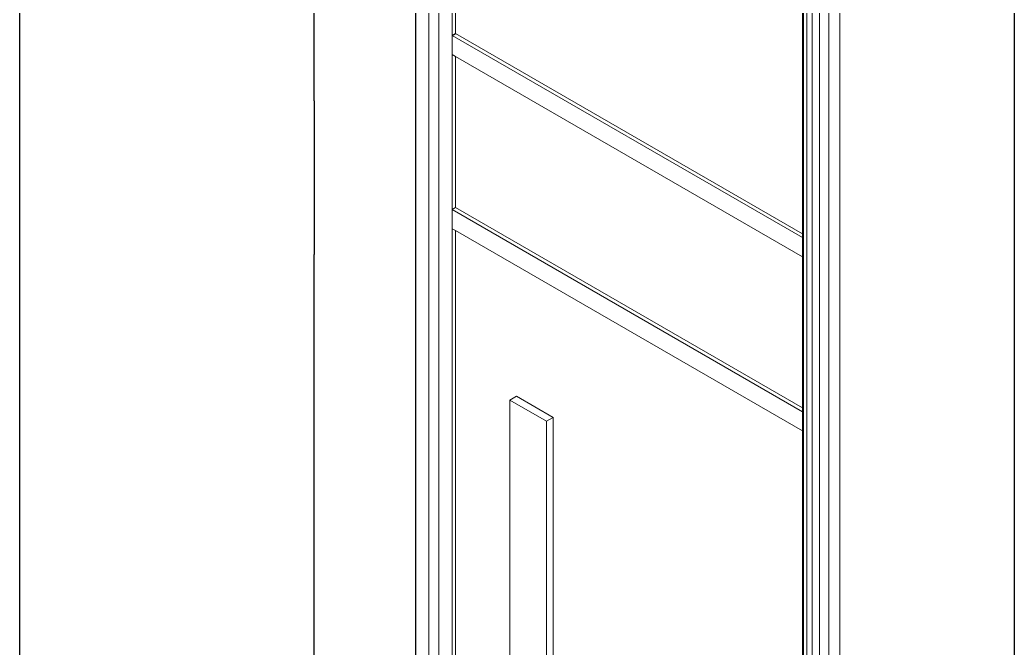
# Model space of a CAD drawing. Header units: metres. Extents: x 294 to 1101, y -498 to -355.
# Drawn here: x 922.116 to 924.228, y -399.711 to -398.376 of the extents above; entities that cross this region are included whole.
import ezdxf

# ---------------------------------------------------------------- set-up
doc = ezdxf.new("R2010")
doc.units = ezdxf.units.M
doc.layers.add('19-JARDINERIA', color=80, linetype='Continuous', lineweight=0)

msp = doc.modelspace()

# ---------------------------------------------------------------- linework, layer by layer
for p, q in [((924.2276, -395.979), (924.2276, -400.6027)), ((922.1156, -401.2411), (922.1156, -396.078)), ((922.9563, -398.4237), (922.9563, -396.5933)), ((922.7406, -398.5483), (922.7406, -396.7179)), ((923.034, -398.4091), (923.0411, -398.405)), ((922.9563, -398.7503), (922.9563, -398.4237)), ((922.7406, -398.5483), (922.7406, -398.8749)), ((922.9563, -401.4774), (922.9563, -398.7503)), ((922.7406, -401.602), (922.7406, -398.8749))]:
    msp.add_line(p, q)
at = {"layer": '19-JARDINERIA', "color": 251}
for p, q in [((922.9845, -396.6107), (922.9845, -401.4611)), ((923.0058, -396.6069), (923.0058, -401.4489)), ((923.034, -396.6242), (923.034, -398.4091)), ((923.0411, -398.405), (923.0411, -396.6201)), ((923.7782, -397.9961), (923.7782, -398.8305)), ((923.7805, -398.8319), (923.7805, -398.0151)), ((923.7874, -398.0336), (923.7874, -401.1984)), ((923.7988, -398.0512), (923.7988, -401.1919)), ((923.8144, -398.0678), (923.8144, -401.1828)), ((923.834, -398.0829), (923.834, -401.1715)), ((923.8572, -398.0964), (923.8572, -400.8179)), ((923.034, -398.4499), (923.034, -398.4091)), ((923.034, -398.4091), (923.7782, -398.8387)), ((923.0411, -398.405), (923.7782, -398.8305)), ((923.0411, -398.454), (923.034, -398.4499)), ((923.034, -398.4499), (923.034, -398.7789)), ((923.0411, -398.7748), (923.0411, -398.454)), ((923.7782, -398.8795), (923.0411, -398.454)), ((923.034, -398.7789), (923.0411, -398.7748)), ((923.034, -398.8197), (923.034, -398.7789)), ((923.034, -398.7789), (923.7782, -399.2086)), ((923.0411, -398.7748), (923.7782, -399.2004)), ((923.034, -398.8197), (923.034, -401.4325)), ((923.0411, -398.8238), (923.034, -398.8197)), ((923.0411, -401.4285), (923.0411, -398.8238)), ((923.7782, -399.2494), (923.0411, -398.8238)), ((923.7782, -398.8305), (923.7805, -398.8319)), ((923.7782, -398.8305), (923.7782, -398.8387)), ((923.7805, -398.8319), (923.7805, -398.84)), ((923.7782, -398.8387), (923.7805, -398.84)), ((923.7782, -398.8387), (923.7782, -398.8795)), ((923.7805, -398.84), (923.7805, -398.8809)), ((923.7805, -398.8809), (923.7782, -398.8795)), ((923.7782, -398.8795), (923.7782, -399.2004)), ((923.7805, -398.8809), (923.7805, -399.2017)), ((923.1566, -399.1839), (923.1565, -400.614)), ((923.1707, -399.1757), (923.1566, -399.1839)), ((923.2344, -399.2288), (923.1566, -399.1839)), ((923.1707, -399.1757), (923.2485, -399.2206)), ((923.7782, -399.2004), (923.7805, -399.2017)), ((923.7782, -399.2004), (923.7782, -399.2086)), ((923.7782, -399.2086), (923.7805, -399.2099)), ((923.7782, -399.2086), (923.7782, -399.2494)), ((923.7805, -399.2017), (923.7805, -399.2099)), ((923.7805, -399.2099), (923.7805, -399.2507)), ((923.2485, -399.2206), (923.2344, -399.2288)), ((923.2344, -401.2129), (923.2344, -399.2288)), ((923.2485, -401.2047), (923.2485, -399.2206)), ((923.7782, -399.2494), (923.7782, -401.2037)), ((923.7805, -399.2507), (923.7782, -399.2494)), ((923.7805, -399.2507), (923.7805, -401.2024))]:
    msp.add_line(p, q, dxfattribs=at)

doc.saveas('drawing.dxf')
